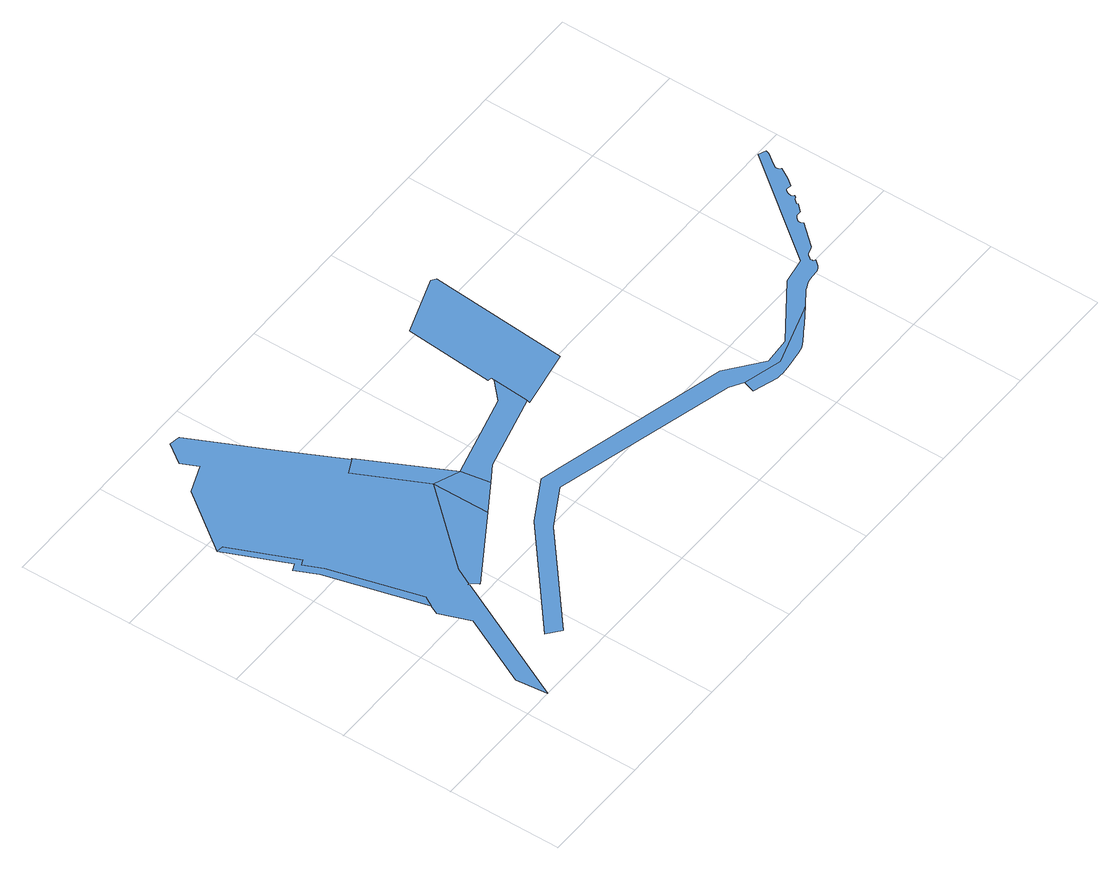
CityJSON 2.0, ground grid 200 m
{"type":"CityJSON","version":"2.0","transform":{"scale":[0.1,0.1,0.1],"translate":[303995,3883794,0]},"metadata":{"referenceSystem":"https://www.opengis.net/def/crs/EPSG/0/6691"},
"CityObjects":{
"waterway1":{"type":"Waterway","attributes":{"name":"大型船泊地","管理者名等":"静岡県","建設終了年度":"昭和56年度","HarborFacility.portFacilityDetailsType":"57","HarborFacility.portName":"沼津港","HarborFacility.geologicalType":"4","HarborFacility.plannedDepth":-5.5,"HarborFacility.innerArea":1260,"HarborFacility.note":"耐震岸壁築造に伴い、前面泊地-5.5(捨石基礎)"},"geometry":[{"type":"MultiSurface","lod":"1","boundaries":[[[0,1,2,3,4,5,6,7,8,9]]]}]},
"waterway2":{"type":"Waterway","attributes":{"name":"大型船泊地","管理者名等":"静岡県","建設開始年度":"昭和44年度","建設終了年度":"平成14年度","HarborFacility.portFacilityDetailsType":"57","HarborFacility.portName":"沼津港","HarborFacility.geologicalType":"4","HarborFacility.plannedDepth":-7.5,"HarborFacility.innerArea":96500,"HarborFacility.totalCost":61100000,"HarborFacility.note":"平成14年度 外港東岸壁施工に伴う埋立により530㎡減"},"geometry":[{"type":"MultiSurface","lod":"1","boundaries":[[[10,11,12,13,14,15,16,17,18,19,20,21,22,23,24,25,26,9,8,7,6,5,4,3,27]]]}]},
"waterway3":{"type":"Waterway","attributes":{"name":"大型船泊地","管理者名等":"静岡県","建設開始年度":"昭和38年度","建設終了年度":"昭和44年度","HarborFacility.portFacilityDetailsType":"57","HarborFacility.portName":"沼津港","HarborFacility.geologicalType":"4","HarborFacility.plannedDepth":-5.5,"HarborFacility.innerArea":7840,"HarborFacility.totalCost":71520000},"geometry":[{"type":"MultiSurface","lod":"1","boundaries":[[[28,29,30,31,18,17,16]]]}]},
"waterway4":{"type":"Waterway","attributes":{"name":"大型船泊地","管理者名等":"静岡県","建設開始年度":"昭和38年度","建設終了年度":"昭和44年度","HarborFacility.portFacilityDetailsType":"57","HarborFacility.portName":"沼津港","HarborFacility.geologicalType":"4","HarborFacility.plannedDepth":-5.5,"HarborFacility.innerArea":4700,"HarborFacility.totalCost":71520000},"geometry":[{"type":"MultiSurface","lod":"1","boundaries":[[[32,19,18,33]]]}]},
"waterway5":{"type":"Waterway","attributes":{"name":"大型船泊地","管理者名等":"静岡県","建設開始年度":"昭和43年度","建設終了年度":"昭和47年度","HarborFacility.portFacilityDetailsType":"57","HarborFacility.portName":"沼津港","HarborFacility.geologicalType":"4","HarborFacility.plannedDepth":-4,"HarborFacility.innerArea":3580,"HarborFacility.totalCost":1500000},"geometry":[{"type":"MultiSurface","lod":"1","boundaries":[[[34,35,33,18]]]}]},
"waterway6":{"type":"Waterway","attributes":{"name":"内港航路","管理者名等":"静岡県","建設開始年度":"昭和45年度","建設終了年度":"昭和47年度","HarborFacility.portFacilityDetailsType":"58","HarborFacility.portName":"沼津港","HarborFacility.geologicalType":"3","HarborFacility.length":180,"HarborFacility.minimumWidth":40,"HarborFacility.plannedDepth":-3.5,"HarborFacility.currentDepth":-3.5,"HarborFacility.isDredged":0,"HarborFacility.areaType":"2","HarborFacility.totalCost":206100000},"geometry":[{"type":"MultiSurface","lod":"1","boundaries":[[[36,33,35,37,38,39]]]}]},
"waterway7":{"type":"Waterway","attributes":{"name":"狩野川航路","管理者名等":"静岡県","HarborFacility.portFacilityDetailsType":"58","HarborFacility.portName":"沼津港","HarborFacility.geologicalType":"3","HarborFacility.length":1175,"HarborFacility.minimumWidth":7,"HarborFacility.maximumWidth":30,"HarborFacility.plannedDepth":-1.5,"HarborFacility.isDredged":1},"geometry":[{"type":"MultiSurface","lod":"1","boundaries":[[[40,41,42,43,44,45,46,47,48,49,50,51,52,53,54,55,56,57,58,59,60,61,62,63,64,65,66,67,68,69,70,71,72,73,74,75,76,77,78,79,80,81,82,83,84,85,86,87,88,89,90,91,92,93,94,95,96,97,98,99,100,101,102,103,104,105,106,107]]]}]},
"waterway8":{"type":"Waterway","attributes":{"name":"小型船泊地","管理者名等":"静岡県","建設終了年度":"昭和54年度","HarborFacility.portFacilityDetailsType":"57","HarborFacility.portName":"沼津港","HarborFacility.geologicalType":"4","HarborFacility.plannedDepth":-3.5,"HarborFacility.innerArea":26150,"HarborFacility.totalCost":14707000,"HarborFacility.note":"平成14年度 内港南物揚場施工に伴う埋立により3,060㎡減"},"geometry":[{"type":"MultiSurface","lod":"1","boundaries":[[[108,109,110,111,112,113,39,38,114]]]}]},
"waterway9":{"type":"Waterway","attributes":{"name":"小型船我入道泊地","管理者名等":"静岡県","HarborFacility.portFacilityDetailsType":"57","HarborFacility.portName":"沼津港","HarborFacility.geologicalType":"4","HarborFacility.plannedDepth":-1.5,"HarborFacility.innerArea":500},"geometry":[{"type":"MultiSurface","lod":"1","boundaries":[[[115,116,117,118,119,120,121,122,123,124,125,126,127,47,46,45,44]]]}]}
},
"vertices":[
[476,4696,0],[350,4640,0],[517,4249,0],[976,2504,0],[1074,2675,0],[654,4276,0],[516,4603,0],[609,4644,0],[117,5785,0],[1,5798,0],
[1095,1807,0],[476,563,0],[533,4,0],[1670,2286,0],[1660,2303,0],[1663,2315,0],[1682,2310,0],[1837,2622,0],[3053,3963,0],[2483,5147,0],[2742,5268,0],[2192,6390,0],[1589,7654,0],[1402,7685,0],[1144,7337,0],[1281,7042,0],[779,6846,0],[892,2345,0],
[1692,2308,0],[1776,2172,0],[1779,2168,0],[3056,2952,0],
[2757,5278,0],[3501,3784,0],
[3056,2953,0],[3582,3275,0],
[5030,4172,0],[3896,3469,0],[5293,3827,0],[5347,4481,0],
[1727,580,0],[3393,1964,0],[4113,2364,0],[7302,1512,0],[7533,1370,0],[8198,1191,0],[9281,1532,0],[9360,1563,0],[9639,1748,0],[9684,1770,0],[9764,1803,0],[9829,1823,0],[9921,1836,0],[10035,1840,0],[10063,1845,0],[10113,1868,0],[10141,1890,0],[10227,1987,0],[10185,2023,0],[10193,2033,0],[10193,2065,0],[10202,2087,0],[10248,2145,0],[10273,2159,0],[10347,2178,0],[10408,2199,0],[10751,2590,0],[10727,2614,0],[10724,2640,0],[10730,2674,0],[10747,2710,0],[10775,2740,0],[10806,2762,0],[10814,2766,0],[10837,2768,0],[10903,2762,0],[11016,2889,0],[11015,2918,0],[11076,2989,0],[11104,2997,0],[11133,3031,0],[11105,3053,0],[11100,3070,0],[11104,3112,0],[11120,3161,0],[11134,3187,0],[11148,3203,0],[11169,3213,0],[11187,3214,0],[11256,3194,0],[11357,3331,0],[11476,3523,0],[11446,3546,0],[11435,3569,0],[11431,3592,0],[11436,3619,0],[11471,3679,0],[11612,3866,0],[11630,3925,0],[11501,3986,0],[10079,2165,0],[9626,2085,0],[8576,1373,0],[8108,1335,0],[7505,1813,0],[4096,2698,0],[3317,2268,0],[1509,767,0],
[6331,3959,0],[6550,6424,0],[6473,6473,0],[5431,6122,0],[5288,4545,0],[5356,4539,0],[5288,3773,0],
[7460,1158,0],[7896,1018,0],[7973,1014,0],[8006,1013,0],[8165,1025,0],[8510,1071,0],[8603,1092,0],[8673,1119,0],[8840,1225,0],[8911,1273,0],[8953,1292,0],[8971,1306,0],[9032,1344,0]
]}
